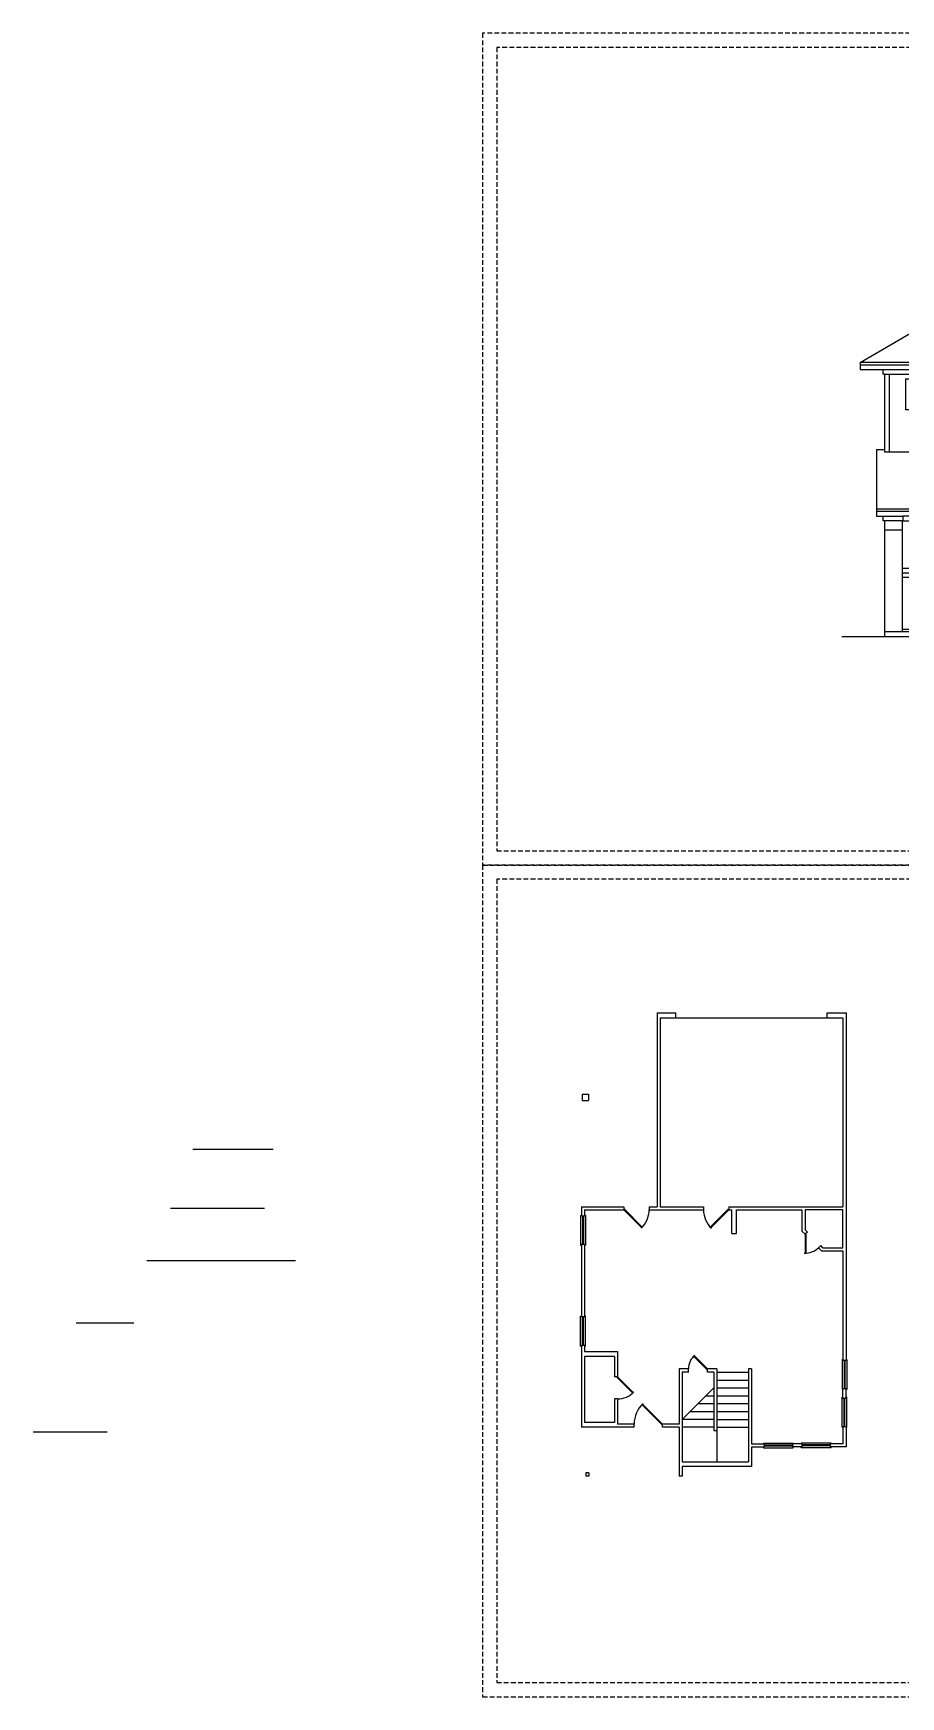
# Model space of a CAD drawing. Header units: inches. Extents: x 1062 to 6528, y -11616 to 5280.
# Drawn here: x 1062 to 2163, y 3168 to 5280 of the extents above; entities that cross this region are included whole.
import ezdxf
from ezdxf.enums import TextEntityAlignment as Align

# ---------------------------------------------------------------- set-up
doc = ezdxf.new("R2010")
doc.units = ezdxf.units.IN
doc.header["$LTSCALE"] = 24
doc.header["$MEASUREMENT"] = 0
doc.header["$PDMODE"] = 35
doc.header["$PDSIZE"] = 5
doc.linetypes.add('HIDDEN', pattern=[0.375, 0.25, -0.125])
doc.linetypes.add('HIDDEN2', pattern=[0.1875, 0.125, -0.0625])
doc.layers.get('Defpoints').update_dxf_attribs({"color": 3, "linetype": 'HIDDEN'})
for name, color, linetype in [('A-DOOR', 4, 'CONTINUOUS'), ('A-WALL', 2, 'CONTINUOUS'), ('ELEV', 2, 'CONTINUOUS'), ('ROOF', 3, 'CONTINUOUS'), ('STAIRS', 6, 'CONTINUOUS'), ('TB', 5, 'CONTINUOUS'), ('Window', 4, 'CONTINUOUS')]:
    doc.layers.add(name, color=color, linetype=linetype)
doc.layers.add('cam_Wall', color=105, linetype='CONTINUOUS', lineweight=40)
doc.styles.add('ROMANT', font='times.ttf')

# ---------------------------------------------------------------- blocks, each defined once
blk = doc.blocks.new('TB CAMDEN 11X17')
at = {"layer": 'Defpoints', "color": 5}
blk.add_lwpolyline([(-1632, 0), (0, 0), (0, 1056), (-1632, 1056)], close=True, dxfattribs=at)
at = {"layer": 'Defpoints', "color": 7, "linetype": 'HIDDEN'}
blk.add_lwpolyline([(-1614, 18), (-512, 18), (-512, 1038), (-1614, 1038)], close=True, dxfattribs=at)
at = {"layer": 'TB', "color": 6, "style": 'ROMANT'}
for tag, p in [('S.NAME.1', (-87, 440.4)), ('S.NAME.2', (-69, 440.4)), ('S.NAME.3', (-51, 440.4))]:
    blk.add_attdef(tag, text='', height=12, rotation=90, dxfattribs=at).set_placement(p, align=Align.MIDDLE_CENTER)
for tag, p in [('SCALE', (-72, 113.5)), ('S.NUMBER', (-72, 37.5))]:
    blk.add_attdef(tag, text='', height=8, dxfattribs=at).set_placement(p, align=Align.MIDDLE_CENTER)
blk = doc.blocks.new('FRONT A')
at = {"layer": 'A-WALL', "color": 1}
blk.add_line((241, 199.4), (216, 199.4), dxfattribs=at)
at = {"layer": 'Defpoints', "color": 9, "linetype": 'HIDDEN2'}
blk.add_point((336, 0), dxfattribs=at)
at = {"layer": 'ELEV'}
for p, q in [((-20.6, 232), (125.6, 317.2)), ((210.4, 317.2), (125.6, 317.2)), ((356.6, 232), (210.4, 317.2)), ((236.6, 232), (108, 307)), ((103.4, 232), (170, 270.8)), ((-20.6, 232), (-20.6, 226)), ((356.6, 232), (-20.6, 232)), ((-20.6, 226), (-1, 226)), ((-1, 222), (-1, 226)), ((103.4, 232), (103.4, 226)), ((103.4, 226), (123, 226)), ((123, 222), (123, 226)), ((236.6, 226), (217, 226)), ((217, 222), (217, 226)), ((236.6, 232), (236.6, 226)), ((356.6, 226), (337, 226)), ((337, 222), (337, 226)), ((356.6, 232), (356.6, 226)), ((0, 222), (-1, 222)), ((0, 222), (0, 156.2)), ((124, 222), (123, 222)), ((124, 222), (124, 127)), ((216, 222), (217, 222)), ((216, 222), (216, 102)), ((336, 222), (336, 144)), ((336, 222), (337, 222)), ((356.6, 132), (241, 199.4)), ((-6.6, 158.2), (-6.6, 102)), ((-6.6, 158.2), (0, 158.2)), ((140.1, 127), (140.1, 102)), ((356.6, 132), (216, 132)), ((356.6, 132), (356.6, 126)), ((336, 122), (336, 0)), ((336, 122), (337, 122)), ((356.6, 126), (337, 126)), ((337, 122), (337, 126)), ((-6.6, 108), (140.1, 108)), ((-6.6, 102), (-1, 102)), ((-1, 98), (-1, 102)), ((16, 98), (16, 102)), ((117.5, 102), (16, 102)), ((117.5, 98), (117.5, 102)), ((134.5, 102), (140.1, 102)), ((134.5, 98), (134.5, 102)), ((217, 102), (216, 102)), ((217, 102), (217, 98)), ((0, 98), (-1, 98)), ((0, 98), (0, 0)), ((15, 98), (15, 4)), ((15, 98), (16, 98)), ((118.5, 98), (117.5, 98)), ((118.5, 98), (118.5, 4)), ((133.5, 98), (133.5, 0)), ((133.5, 98), (134.5, 98)), ((222.5, 98), (217, 98)), ((221.5, 94), (221.5, 0)), ((221.5, 94), (222.5, 94)), ((222.5, 98), (222.5, 94)), ((118.5, 4), (15, 4))]:
    blk.add_line(p, q, dxfattribs=at)
at = {"layer": 'ELEV', "color": 4}
for p, q in [((-20.6, 230), (356.6, 230)), ((24, 212), (24, 198)), ((56, 212), (24, 212)), ((34.3, 198), (34.3, 212)), ((45.7, 198), (45.7, 212)), ((56, 198), (56, 212)), ((72, 198), (72, 212)), ((72, 212), (104, 212)), ((82.3, 198), (82.3, 212)), ((93.7, 198), (93.7, 212)), ((104, 212), (104, 198)), ((286, 198), (286, 212)), ((286, 212), (318, 212)), ((296.3, 198), (296.3, 212)), ((307.7, 198), (307.7, 212)), ((318, 212), (318, 198)), ((24, 198), (56, 198)), ((104, 198), (72, 198)), ((318, 198), (286, 198)), ((154, 196), (186, 196)), ((154, 157), (154, 196)), ((164.3, 157), (164.3, 196)), ((175.7, 157), (175.7, 196)), ((186, 196), (186, 157)), ((186, 183), (154, 183)), ((186, 170), (154, 170)), ((152, 155), (188, 155)), ((154, 157), (186, 157)), ((154, 128), (154, 155)), ((186, 155), (186, 128)), ((186, 128), (154, 128)), ((216, 130), (356.6, 130)), ((-6.6, 106), (140.1, 106)), ((234, 95), (234, 56)), ((266, 95), (234, 95)), ((244.3, 56), (244.3, 95)), ((255.7, 56), (255.7, 95)), ((266, 56), (266, 95)), ((282, 95), (282, 56)), ((314, 95), (282, 95)), ((292.3, 56), (292.3, 95)), ((303.7, 56), (303.7, 95)), ((314, 56), (314, 95)), ((73, 80), (82.3, 80)), ((73, 66), (73, 80)), ((81.5, 79.3), (73.8, 79.3)), ((73.8, 79.3), (73.8, 66.7)), ((81.5, 79.3), (81.5, 66.7)), ((82.3, 66), (82.3, 80)), ((87.8, 80), (97, 80)), ((87.8, 80), (87.8, 66)), ((96.3, 79.3), (88.5, 79.3)), ((88.5, 79.3), (88.5, 66.7)), ((96.3, 79.3), (96.3, 66.7)), ((97, 80), (97, 66)), ((266, 82), (234, 82)), ((314, 82), (282, 82)), ((82.3, 66), (73, 66)), ((73, 60), (82.3, 60)), ((73, 37), (73, 60)), ((81.5, 66.7), (73.8, 66.7)), ((81.5, 59.2), (73.8, 59.2)), ((73.8, 59.2), (73.8, 37.8)), ((81.5, 59.2), (81.5, 37.8)), ((82.3, 37), (82.3, 60)), ((97, 66), (87.8, 66)), ((97, 60), (87.8, 60)), ((87.8, 60), (87.8, 37)), ((96.3, 66.7), (88.5, 66.7)), ((96.3, 59.2), (88.5, 59.2)), ((88.5, 59.2), (88.5, 37.8)), ((96.3, 59.2), (96.3, 37.8)), ((97, 60), (97, 37)), ((266, 69), (234, 69)), ((314, 69), (282, 69)), ((232, 54), (268, 54)), ((234, 56), (266, 56)), ((234, 54), (234, 27)), ((266, 27), (266, 54)), ((280, 54), (316, 54)), ((282, 56), (314, 56)), ((282, 54), (282, 27)), ((314, 27), (314, 54)), ((82.3, 37), (73, 37)), ((73, 14), (73, 31)), ((73, 31), (82.3, 31)), ((81.5, 37.8), (73.8, 37.8)), ((81.5, 30.3), (73.8, 30.3)), ((73.8, 30.3), (73.8, 14.7)), ((81.5, 30.3), (81.5, 14.7)), ((82.3, 14), (82.3, 31)), ((97, 37), (87.8, 37)), ((87.8, 31), (87.8, 14)), ((87.8, 31), (97, 31)), ((96.3, 37.8), (88.5, 37.8)), ((96.3, 30.3), (88.5, 30.3)), ((88.5, 30.3), (88.5, 14.7)), ((96.3, 30.3), (96.3, 14.7)), ((97, 31), (97, 14)), ((81.5, 14.7), (73.8, 14.7)), ((96.3, 14.7), (88.5, 14.7)), ((234, 27), (266, 27)), ((282, 27), (314, 27)), ((118.5, 6), (15, 6)), ((82.3, 14), (73, 14)), ((97, 14), (87.8, 14))]:
    blk.add_line(p, q, dxfattribs=at)
at = {"layer": 'ELEV', "color": 1}
for p, q in [((-1, 226), (103.4, 226)), ((217, 226), (123, 226)), ((337, 226), (236.6, 226)), ((22, 196), (22, 214)), ((58, 214), (22, 214)), ((58, 196), (58, 214)), ((70, 196), (70, 214)), ((70, 214), (106, 214)), ((106, 196), (106, 214)), ((284, 196), (284, 214)), ((284, 214), (320, 214)), ((320, 196), (320, 214)), ((152, 198), (188, 198)), ((152, 126), (152, 198)), ((188, 198), (188, 126)), ((22, 196), (58, 196)), ((106, 196), (70, 196)), ((320, 196), (284, 196)), ((0, 156.2), (124, 156.2)), ((124, 127), (140.1, 127)), ((188, 126), (152, 126)), ((337, 126), (216, 126)), ((-1, 102), (16, 102)), ((117.5, 102), (134.5, 102)), ((16, 98), (117.5, 98)), ((67, 86), (103, 86)), ((67, 6), (67, 86)), ((103, 86), (103, 6)), ((217, 98), (134.5, 98)), ((232, 97), (268, 97)), ((232, 25), (232, 97)), ((268, 97), (268, 25)), ((280, 97), (316, 97)), ((280, 25), (280, 97)), ((316, 97), (316, 25)), ((15, 54), (67, 54)), ((103, 54), (118.5, 54)), ((221.5, 54), (232, 54)), ((268, 54), (280, 54)), ((316, 54), (336, 54)), ((268, 25), (232, 25)), ((316, 25), (280, 25))]:
    blk.add_line(p, q, dxfattribs=at)
at = {"layer": 'ELEV', "color": 6}
for p, q in [((0, 222), (123, 222)), ((4, 222), (4, 156.2)), ((18, 218), (62, 218)), ((18, 218), (18, 192)), ((62, 192), (62, 218)), ((66, 218), (110, 218)), ((66, 192), (66, 218)), ((110, 218), (110, 192)), ((120, 222), (120, 156.2)), ((216, 222), (124, 222)), ((128, 222), (128, 127)), ((212, 222), (212, 102)), ((336, 222), (217, 222)), ((220, 222), (220, 199.4)), ((280, 218), (324, 218)), ((280, 192), (280, 218)), ((324, 218), (324, 192)), ((332, 222), (332, 146.3)), ((148, 122), (148, 202)), ((192, 202), (148, 202)), ((192, 202), (192, 122)), ((62, 192), (18, 192)), ((110, 192), (66, 192)), ((324, 192), (280, 192)), ((192, 122), (148, 122)), ((336, 122), (216, 122)), ((220, 122), (220, 98)), ((332, 122), (332, 58)), ((216, 102), (140.1, 102)), ((228, 101), (272, 101)), ((228, 58), (228, 101)), ((272, 101), (272, 58)), ((276, 101), (320, 101)), ((276, 58), (276, 101)), ((320, 101), (320, 58)), ((15, 98), (0, 98)), ((15, 90), (0, 90)), ((63, 90), (107, 90)), ((63, 58), (63, 90)), ((107, 90), (107, 58)), ((114.5, 98), (114.5, 58)), ((118.5, 98), (133.5, 98)), ((118.5, 90), (133.5, 90)), ((221.5, 94), (133.5, 94)), ((15, 58), (67, 58)), ((103, 58), (118.5, 58)), ((221.5, 58), (232, 58)), ((268, 58), (280, 58)), ((316, 58), (336, 58)), ((67, 50), (15, 50)), ((118.5, 50), (103, 50)), ((232, 50), (221.5, 50)), ((280, 50), (268, 50)), ((336, 50), (316, 50)), ((232, 25), (232, 25)), ((232, 21), (232, 25)), ((268, 21), (232, 21)), ((268, 25), (268, 21)), ((280, 25), (280, 25)), ((280, 21), (280, 25)), ((316, 21), (280, 21)), ((316, 25), (316, 21)), ((15, 4), (0, 4)), ((118.5, 4), (133.5, 4)), ((336, 6), (133.5, 6))]:
    blk.add_line(p, q, dxfattribs=at)
at = {"layer": 'ELEV', "color": 3}
blk.add_line((-36, 0), (372, 0), dxfattribs=at)
at = {"layer": 'ELEV', "color": 4, "const_width": 1}
blk.add_lwpolyline([(70.5, 42, 1), (69.5, 42, 1)], format="xyb", close=True, dxfattribs=at)

msp = doc.modelspace()

# ---------------------------------------------------------------- linework, layer by layer
at = {"layer": 'A-DOOR', "color": 4}
msp.add_line((1877.40009, 4030.13122), (2069.40009, 4030.13122), dxfattribs=at)
at = {"layer": 'A-DOOR'}
for p, q in [((1811.40009, 3786.13122), (1812.1072, 3786.83832)), ((1811.40009, 3786.13122), (1834.02751, 3763.5038)), ((1812.1072, 3786.83832), (1834.72357, 3764.22196)), ((1943.69299, 3786.83832), (1921.07662, 3764.22196)), ((1944.40009, 3786.13122), (1921.77268, 3763.5038)), ((1944.40009, 3786.13122), (1943.69299, 3786.83832)), ((1756.40009, 3779.13122), (1757.40009, 3779.13122)), ((1762.40009, 3779.13122), (1761.40009, 3779.13122)), ((1756.40009, 3741.13122), (1757.40009, 3741.13122)), ((1762.40009, 3741.13122), (1761.40009, 3741.13122)), ((2041.41481, 3755.1165), (2041.41481, 3731.1165)), ((2041.41481, 3755.1165), (2042.41481, 3755.1165)), ((2042.41481, 3755.1165), (2042.41481, 3731.13734)), ((1756.40009, 3651.13122), (1757.40009, 3651.13122)), ((1762.40009, 3651.13122), (1761.40009, 3651.13122)), ((1756.40009, 3613.13122), (1757.40009, 3613.13122)), ((1762.40009, 3613.13122), (1761.40009, 3613.13122)), ((1916.69299, 3583.42411), (1899.73716, 3600.37993)), ((1917.40009, 3584.13122), (1900.42953, 3601.10178)), ((2088.40009, 3596.13122), (2089.40009, 3596.13122)), ((2094.40009, 3596.13122), (2093.40009, 3596.13122)), ((1802.69299, 3573.42411), (1803.40009, 3574.13122)), ((1822.47934, 3553.63775), (1802.69299, 3573.42411)), ((1823.19908, 3554.33223), (1803.40009, 3574.13122)), ((1917.40009, 3584.13122), (1916.69299, 3583.42411)), ((2088.40009, 3558.13122), (2089.40009, 3558.13122)), ((2094.40009, 3558.13122), (2093.40009, 3558.13122)), ((1859.69299, 3513.42411), (1834.24696, 3538.87013)), ((1860.40009, 3514.13122), (1834.94425, 3539.58706)), ((2088.40009, 3548.13122), (2089.40009, 3548.13122)), ((2094.40009, 3548.13122), (2093.40009, 3548.13122)), ((1860.40009, 3514.13122), (1859.69299, 3513.42411)), ((2088.40009, 3510.13122), (2089.40009, 3510.13122)), ((2094.40009, 3510.13122), (2093.40009, 3510.13122)), ((1988.40009, 3490.13122), (1988.40009, 3489.13122)), ((1988.40009, 3484.13122), (1988.40009, 3485.13122)), ((2026.40009, 3490.13122), (2026.40009, 3489.13122)), ((2026.40009, 3484.13122), (2026.40009, 3485.13122)), ((2036.40009, 3490.13122), (2036.40009, 3489.13122)), ((2036.40009, 3484.13122), (2036.40009, 3485.13122)), ((2074.40009, 3490.13122), (2074.40009, 3489.13122)), ((2074.40009, 3484.13122), (2074.40009, 3485.13122))]:
    msp.add_line(p, q, dxfattribs=at)
for centre, radius, start, end in [((1811.40009, 3786.13122), 32, 313.20921534, 0), ((1944.40009, 3786.13122), 32, 180, 226.79078466), ((2041.41481, 3755.1165), 24, 267.61198454, 315), ((1917.40009, 3584.13122), 24, 132.61198454, 180), ((1803.40009, 3574.13122), 28, 270, 317.0467131), ((1860.40009, 3514.13122), 36, 133.40824582, 180)]:
    msp.add_arc(centre, radius, start, end, dxfattribs=at)
at = {"layer": 'A-WALL'}
for p, q in [((1853.40009, 4036.13122), (1877.40009, 4036.13122)), ((1853.40009, 4036.13122), (1853.40009, 3790.13122)), ((1877.40009, 4030.13122), (1877.40009, 4036.13122)), ((2069.40009, 4036.13122), (2093.40009, 4036.13122)), ((2069.40009, 4030.13122), (2069.40009, 4036.13122)), ((2093.40009, 4036.13122), (2093.40009, 3595.13122)), ((1857.40009, 4030.13122), (1877.40009, 4030.13122)), ((1857.40009, 4030.13122), (1857.40009, 3790.13122)), ((2069.40009, 4030.13122), (2089.40009, 4030.13122)), ((2089.40009, 4030.13122), (2089.40009, 3790.13122)), ((1758.40009, 3933.13122), (1766.40009, 3933.13122)), ((1758.40009, 3933.13122), (1758.40009, 3925.13122)), ((1766.40009, 3933.13122), (1766.40009, 3925.13122)), ((1758.40009, 3925.13122), (1766.40009, 3925.13122)), ((1757.40009, 3790.13122), (1811.40009, 3790.13122)), ((1757.40009, 3790.13122), (1757.40009, 3778.13122)), ((1761.40009, 3786.13122), (1811.40009, 3786.13122)), ((1761.40009, 3786.13122), (1761.40009, 3778.13122)), ((1811.40009, 3790.13122), (1811.40009, 3786.13122)), ((1843.40009, 3790.13122), (1853.40009, 3790.13122)), ((1843.40009, 3790.13122), (1843.40009, 3786.13122)), ((1843.40009, 3786.13122), (1912.40009, 3786.13122)), ((1843.40009, 3786.13122), (1843.40009, 3786.13122)), ((1857.40009, 3790.13122), (1912.40009, 3790.13122)), ((1912.40009, 3790.13122), (1912.40009, 3786.13122)), ((1944.40009, 3790.13122), (2089.40009, 3790.13122)), ((1944.40009, 3790.13122), (1944.40009, 3786.13122)), ((1944.40009, 3786.13122), (1948.40009, 3786.13122)), ((1948.40009, 3756.13122), (1948.40009, 3786.13122)), ((1954.40009, 3786.13122), (2037.40009, 3786.13122)), ((1954.40009, 3756.13122), (1954.40009, 3786.13122)), ((2037.40009, 3786.13122), (2037.40009, 3759.13122)), ((2089.40009, 3786.13122), (2041.40009, 3786.13122)), ((2041.40009, 3786.13122), (2041.40009, 3760.78807)), ((2089.40009, 3738.13122), (2089.40009, 3786.13122)), ((1761.40009, 3778.13122), (1757.40009, 3778.13122)), ((2044.24324, 3757.94493), (2041.40009, 3760.78807)), ((1757.40009, 3742.13122), (1757.40009, 3650.13122)), ((1761.40009, 3742.13122), (1757.40009, 3742.13122)), ((1761.40009, 3742.13122), (1761.40009, 3650.13122)), ((1948.40009, 3756.13122), (1954.40009, 3756.13122)), ((2041.41481, 3755.1165), (2037.40009, 3759.13122)), ((2044.24324, 3757.94493), (2041.41481, 3755.1165)), ((2061.2138, 3740.97436), (2058.38537, 3738.14594)), ((2064.05695, 3738.13122), (2061.2138, 3740.97436)), ((2062.40009, 3734.13122), (2058.38537, 3738.14594)), ((2062.40009, 3734.13122), (2089.40009, 3734.13122)), ((2064.05695, 3738.13122), (2089.40009, 3738.13122)), ((2089.40009, 3734.13122), (2089.40009, 3595.13122)), ((1761.40009, 3650.13122), (1757.40009, 3650.13122)), ((1761.40009, 3614.13122), (1757.40009, 3614.13122)), ((1757.40009, 3614.13122), (1757.40009, 3610.13122)), ((1761.40009, 3614.13122), (1761.40009, 3606.13122)), ((1757.40009, 3610.13122), (1757.40009, 3510.13122)), ((1761.40009, 3606.13122), (1803.40009, 3606.13122)), ((1799.40009, 3600.13122), (1761.40009, 3600.13122)), ((1761.40009, 3600.13122), (1761.40009, 3516.13122)), ((1799.40009, 3600.13122), (1799.40009, 3574.13122)), ((1803.40009, 3606.13122), (1803.40009, 3574.13122)), ((2089.40009, 3595.13122), (2093.40009, 3595.13122)), ((1803.40009, 3574.13122), (1799.40009, 3574.13122)), ((1893.40009, 3584.13122), (1881.40009, 3584.13122)), ((1881.40009, 3584.13122), (1881.40009, 3514.13122)), ((1893.40009, 3580.13122), (1885.40009, 3580.13122)), ((1885.40009, 3580.13122), (1885.40009, 3466.13122)), ((1893.40009, 3580.13122), (1893.40009, 3584.13122)), ((1929.40009, 3584.13122), (1917.40009, 3584.13122)), ((1917.40009, 3580.13122), (1917.40009, 3584.13122)), ((1925.40009, 3580.13122), (1917.40009, 3580.13122)), ((1925.40009, 3580.13122), (1925.40009, 3506.13122)), ((1929.40009, 3584.13122), (1929.40009, 3506.13122)), ((1973.40009, 3584.13122), (1969.40009, 3584.13122)), ((1969.40009, 3584.13122), (1969.40009, 3514.13122)), ((1973.40009, 3584.13122), (1973.40009, 3514.13122)), ((2089.40009, 3547.13122), (2089.40009, 3559.13122)), ((2089.40009, 3559.13122), (2093.40009, 3559.13122)), ((2093.40009, 3547.13122), (2093.40009, 3559.13122)), ((1803.40009, 3546.13122), (1799.40009, 3546.13122)), ((1799.40009, 3546.13122), (1799.40009, 3516.13122)), ((1803.40009, 3546.13122), (1803.40009, 3514.13122)), ((2089.40009, 3547.13122), (2093.40009, 3547.13122)), ((1824.40009, 3510.13122), (1757.40009, 3510.13122)), ((1799.40009, 3516.13122), (1761.40009, 3516.13122)), ((1824.40009, 3514.13122), (1803.40009, 3514.13122)), ((1803.40009, 3510.13122), (1803.40009, 3510.13122)), ((1824.40009, 3510.13122), (1824.40009, 3514.13122)), ((1881.40009, 3514.13122), (1860.40009, 3514.13122)), ((1860.40009, 3510.13122), (1860.40009, 3514.13122)), ((1881.40009, 3510.13122), (1860.40009, 3510.13122)), ((1881.40009, 3510.13122), (1881.40009, 3448.13122)), ((1925.40009, 3506.13122), (1929.40009, 3506.13122)), ((1969.40009, 3514.13122), (1969.40009, 3466.13122)), ((1973.40009, 3514.13122), (1973.40009, 3489.13122)), ((2089.40009, 3511.13122), (2089.40009, 3489.13122)), ((2089.40009, 3511.13122), (2093.40009, 3511.13122)), ((2093.40009, 3511.13122), (2093.40009, 3485.13122)), ((1973.40009, 3489.13122), (1989.40009, 3489.13122)), ((1973.40009, 3485.13122), (1973.40009, 3460.13122)), ((1973.40009, 3485.13122), (1989.40009, 3485.13122)), ((1989.40009, 3489.13122), (1989.40009, 3485.13122)), ((2037.40009, 3489.13122), (2025.40009, 3489.13122)), ((2025.40009, 3489.13122), (2025.40009, 3485.13122)), ((2037.40009, 3485.13122), (2025.40009, 3485.13122)), ((2037.40009, 3489.13122), (2037.40009, 3485.13122)), ((2089.40009, 3489.13122), (2073.40009, 3489.13122)), ((2073.40009, 3489.13122), (2073.40009, 3485.13122)), ((2093.40009, 3485.13122), (2073.40009, 3485.13122)), ((1885.40009, 3466.13122), (1969.40009, 3466.13122)), ((1766.90009, 3452.13122), (1762.90009, 3452.13122)), ((1762.90009, 3452.13122), (1762.90009, 3448.13122)), ((1766.90009, 3448.13122), (1762.90009, 3448.13122)), ((1766.90009, 3452.13122), (1766.90009, 3448.13122)), ((1885.40009, 3448.13122), (1881.40009, 3448.13122)), ((1973.40009, 3460.13122), (1885.40009, 3460.13122)), ((1885.40009, 3460.13122), (1885.40009, 3448.13122))]:
    msp.add_line(p, q, dxfattribs=at)
at = {"layer": 'cam_Wall'}
msp.add_line((1808.90009, 3504.63122), (1808.90009, 3504.63122), dxfattribs=at)
at = {"layer": 'ROOF'}
for points in [[(1264.1507, 3863.0499), (1366.12099, 3863.0499)], [(1235.59905, 3788.29577), (1355.2441, 3788.29577)], [(1205.68782, 3721.69658), (1394.67264, 3721.69658)], [(1115.95399, 3642.86494), (1189.37264, 3642.86494)], [(1061.56999, 3504.22993), (1155.38254, 3504.22993)]]:
    msp.add_lwpolyline(points, dxfattribs=at)
at = {"layer": 'STAIRS', "color": 6}
for p, q in [((1929.40009, 3580.13122), (1969.40009, 3580.13122)), ((1929.40009, 3570.13122), (1969.40009, 3570.13122)), ((1885.40009, 3520.13122), (1925.40009, 3560.13122)), ((1915.40009, 3550.13122), (1925.40009, 3550.13122)), ((1929.40009, 3560.13122), (1969.40009, 3560.13122)), ((1929.40009, 3550.13122), (1969.40009, 3550.13122)), ((1895.40009, 3530.13122), (1925.40009, 3530.13122)), ((1905.40009, 3540.13122), (1925.40009, 3540.13122)), ((1929.40009, 3540.13122), (1969.40009, 3540.13122)), ((1929.40009, 3530.13122), (1969.40009, 3530.13122)), ((1925.40009, 3520.13122), (1885.40009, 3520.13122)), ((1925.40009, 3510.13122), (1885.40009, 3510.13122)), ((1929.40009, 3520.13122), (1969.40009, 3520.13122)), ((1929.40009, 3510.13122), (1969.40009, 3510.13122)), ((1929.40009, 3506.13122), (1929.40009, 3466.13122))]:
    msp.add_line(p, q, dxfattribs=at)
at = {"layer": 'Window'}
for p, q in [((1756.40009, 3779.13122), (1756.40009, 3741.13122)), ((1758.90009, 3778.13122), (1758.90009, 3742.13122)), ((1759.90009, 3778.13122), (1759.90009, 3742.13122)), ((1762.40009, 3779.13122), (1762.40009, 3741.13122)), ((1756.40009, 3613.13122), (1756.40009, 3651.13122)), ((1758.90009, 3614.13122), (1758.90009, 3650.13122)), ((1759.90009, 3614.13122), (1759.90009, 3650.13122)), ((1762.40009, 3613.13122), (1762.40009, 3651.13122)), ((2088.40009, 3596.13122), (2088.40009, 3558.13122)), ((2090.90009, 3595.13122), (2090.90009, 3559.13122)), ((2091.90009, 3595.13122), (2091.90009, 3559.13122)), ((2094.40009, 3596.13122), (2094.40009, 3558.13122)), ((2088.40009, 3510.13122), (2088.40009, 3548.13122)), ((2090.90009, 3511.13122), (2090.90009, 3547.13122)), ((2091.90009, 3511.13122), (2091.90009, 3547.13122)), ((2094.40009, 3510.13122), (2094.40009, 3548.13122)), ((1988.40009, 3490.13122), (2026.40009, 3490.13122)), ((1989.40009, 3487.63122), (2025.40009, 3487.63122)), ((1989.40009, 3486.63122), (2025.40009, 3486.63122)), ((2074.40009, 3490.13122), (2036.40009, 3490.13122)), ((2073.40009, 3487.63122), (2037.40009, 3487.63122)), ((2073.40009, 3486.63122), (2037.40009, 3486.63122)), ((1988.40009, 3484.13122), (2026.40009, 3484.13122)), ((2074.40009, 3484.13122), (2036.40009, 3484.13122))]:
    msp.add_line(p, q, dxfattribs=at)

# ---------------------------------------------------------------- block references
at = {"layer": 'ELEV', "xscale": 1.5, "yscale": 1.5, "zscale": 1.5}
msp.add_blockref('FRONT A', (2142, 4514.06836), dxfattribs=at)
at = {"layer": 'TB'}
for p in [(3264, 4224), (3264, 3168)]:
    msp.add_blockref('TB CAMDEN 11X17', p, dxfattribs=at)

doc.saveas('drawing.dxf')
